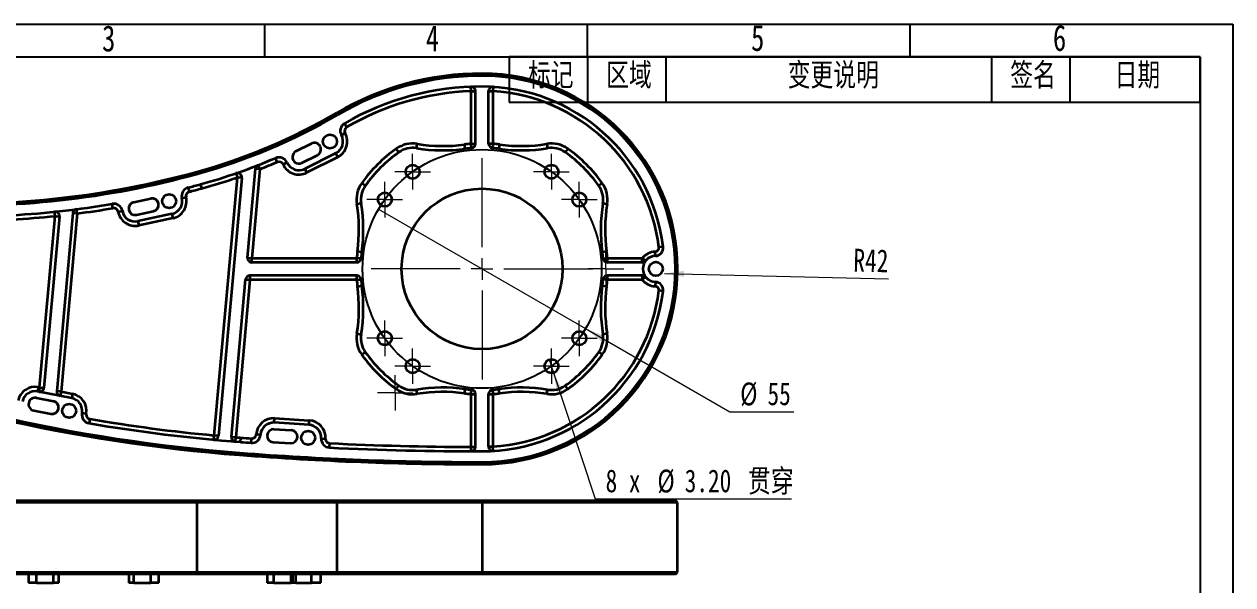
# Model space of a CAD drawing. Header units: millimetres. Extents: x 0 to 297, y 0 to 210.
# Drawn here: x 111.6 to 297, y 123.9 to 210 of the extents above; entities that cross this region are included whole.
import ezdxf

# ---------------------------------------------------------------- set-up
doc = ezdxf.new("R2010")
doc.units = ezdxf.units.MM
doc.linetypes.add('SLD-中心线', pattern=[34.29, 30.48, -1.27, 1.27, -1.27])
doc.linetypes.add('SLD-实线', pattern=[0])
for name, color, linetype in [('中心线层', 1, 'SLD-中心线'), ('尺寸线层', 83, 'SLD-实线'), ('文本', 7, 'SLD-实线')]:
    doc.layers.add(name, color=color, linetype=linetype)
doc.layers.add('粗实线层', color=7, linetype='SLD-实线', lineweight=35)
doc.styles.add('SLDTEXTSTYLE0', font='长仿宋体', dxfattribs={"bigfont": 'bigfont'})
doc.styles.add('SLDTEXTSTYLE1', font='长仿宋体')
doc.styles.add('SLDTEXTSTYLE2', font='长仿宋体')
doc.dimstyles.new('SLDDIMSTYLE5', dxfattribs={"dimtxt": 3.5, "dimasz": 3, "dimexe": 0, "dimexo": 0.0625, "dimgap": 0.875, "dimtad": 2, "dimlfac": 1.5, "dimrnd": 1e-09, "dimzin": 12, "dimdsep": 46, "dimtxsty": 'SLDTEXTSTYLE2', "dimblk1": 'NONE', "dimsah": 1, "dimcen": 0, "dimadec": 0, "dimazin": 3, "dimtfac": 1, "dimtmove": 0, "dimatfit": 3, "dimldrblk": 'NONE', "dimfxl": 0, "dimfrac": 2, "dimtolj": 1, "dimtzin": 12, "dimarcsym": 0})
doc.dimstyles.new('SLDDIMSTYLE6', dxfattribs={"dimtxt": 3.5, "dimasz": 3, "dimexe": 0, "dimexo": 0.0625, "dimgap": 0.875, "dimtad": 0, "dimtih": 1, "dimtoh": 1, "dimlfac": 1.5, "dimrnd": 1e-09, "dimzin": 4, "dimdsep": 46, "dimtxsty": 'SLDTEXTSTYLE2', "dimblk1": 'NONE', "dimsah": 1, "dimcen": 0, "dimadec": 0, "dimazin": 1, "dimtfac": 1, "dimtmove": 0, "dimatfit": 3, "dimldrblk": 'NONE', "dimfxl": 0, "dimfrac": 2, "dimtolj": 1, "dimtzin": 12, "dimarcsym": 0})
doc.dimstyles.new('SLDDIMSTYLE7', dxfattribs={"dimtxt": 3.5, "dimasz": 3, "dimexe": 0, "dimexo": 0.0625, "dimgap": 0.875, "dimtad": 2, "dimlfac": 1.5, "dimrnd": 1e-09, "dimzin": 12, "dimdsep": 46, "dimtxsty": 'SLDTEXTSTYLE2', "dimsah": 1, "dimcen": 0, "dimadec": 0, "dimazin": 3, "dimtfac": 1, "dimtofl": 0, "dimtmove": 0, "dimatfit": 3, "dimfxl": 0, "dimfrac": 2, "dimtolj": 1, "dimtzin": 12, "dimarcsym": 0})

# ---------------------------------------------------------------- blocks, each defined once
blk = doc.blocks.new('SW_TABLEANNOTATION_0')
at = {"color": 0}
for p, q in [((0, 0), (0, -7)), ((0, 0), (12, 0)), ((0, 0), (0, -7)), ((106, 0), (0, 0)), ((12, 0), (12, -7)), ((12, 0), (24, 0)), ((24, 0), (24, -7)), ((24, 0), (74, 0)), ((74, 0), (74, -7)), ((74, 0), (86, 0)), ((86, 0), (86, -7)), ((86, 0), (106, 0)), ((106, 0), (106, -7)), ((106, -7), (106, 0)), ((0, -7), (12, -7)), ((0, -7), (106, -7)), ((12, -7), (24, -7)), ((24, -7), (74, -7)), ((74, -7), (86, -7)), ((86, -7), (106, -7))]:
    blk.add_line(p, q, dxfattribs=at)
at = {"color": 0, "char_height": 3.5, "attachment_point": 1, "style": 'SLDTEXTSTYLE0'}
for s, insert in [('标记', (2.85, -1.01)), ('区域', (14.85, -1.01)), ('变更说明', (42.7, -1.01)), ('签名', (76.85, -1.01)), ('日期', (92.85, -1.01))]:
    blk.add_mtext(s, dxfattribs=dict(at, insert=insert))
blk = doc.blocks.new('_D_9')
at = {"layer": '尺寸线层', "linetype": 'SLD-实线', "lineweight": 18}
for p, q in [((165.94, 181.58), (197.69, 163.24)), ((197.69, 163.24), (219.84, 150.46)), ((219.84, 150.46), (229.64, 150.46))]:
    blk.add_line(p, q, dxfattribs=at)
blk.add_solid([(197.69, 163.24), (200.06, 161.35), (200.51, 162.13)], dxfattribs=at)
at = {"layer": '尺寸线层', "linetype": 'SLD-实线', "lineweight": 18, "char_height": 3.5, "attachment_point": 1, "style": 'SLDTEXTSTYLE2'}
for s, insert in [('%%c', (221.42, 154.97)), ('55', (225.61, 154.99))]:
    blk.add_mtext(s, dxfattribs=dict(at, insert=insert))
blk = doc.blocks.new('_None')
blk = doc.blocks.new('_D_11')
at = {"layer": '尺寸线层', "linetype": 'SLD-实线', "lineweight": 18}
for p, q in [((192.12, 158.5), (192.79, 156.47)), ((192.79, 156.47), (199.18, 137.11)), ((199.18, 137.11), (229.29, 137.11))]:
    blk.add_line(p, q, dxfattribs=at)
blk.add_solid([(192.79, 156.47), (193.31, 153.48), (194.16, 153.76)], dxfattribs=at)
at = {"layer": '尺寸线层', "linetype": 'SLD-实线', "lineweight": 18, "char_height": 3.5, "attachment_point": 1}
for s, insert, style in [('8 x ', (200.77, 141.62), 'SLDTEXTSTYLE2'), ('%%c', (208.72, 141.59), 'SLDTEXTSTYLE2'), ('3.20', (212.91, 141.62), 'SLDTEXTSTYLE2'), (' 贯穿', (220.82, 141.62), 'SLDTEXTSTYLE0')]:
    blk.add_mtext(s, dxfattribs=dict(at, insert=insert, style=style))
blk = doc.blocks.new('_D_12')
at = {"layer": '尺寸线层', "linetype": 'SLD-实线', "lineweight": 18}
blk.add_line((209.8, 171.72), (244.16, 170.88), dxfattribs=at)
blk.add_solid([(209.8, 171.72), (212.79, 171.2), (212.81, 172.1)], dxfattribs=at)
at = {"layer": '尺寸线层', "linetype": 'SLD-实线', "lineweight": 18, "insert": (238.84, 175.52), "char_height": 3.5, "attachment_point": 1, "rotation": 358.59, "style": 'SLDTEXTSTYLE2'}
blk.add_mtext('R42', dxfattribs=at)
blk = doc.blocks.new('SW_CENTERMARKSYMBOL_12')
at = {"layer": '中心线层', "color": 0, "linetype": 'SLD-中心线', "lineweight": 18}
for p, q in [((0, 3.33), (0, 17)), ((-3.33, 0), (-17, 0)), ((0, 0), (-1.67, 0)), ((0, 0), (0, 1.67)), ((0, 0), (0, -1.67)), ((0, 0), (1.67, 0)), ((3.33, 0), (17, 0)), ((0, -3.33), (0, -17))]:
    blk.add_line(p, q, dxfattribs=at)
blk = doc.blocks.new('SW_CENTERMARKSYMBOL_13')
at = {"layer": '中心线层', "color": 0, "linetype": 'SLD-中心线', "lineweight": 18}
for p, q in [((0, 1.67), (0, 2.73)), ((-1.67, 0), (-2.73, 0)), ((0, 0), (-1.67, 0)), ((0, 0), (0, 1.67)), ((0, 0), (0, -1.67)), ((0, 0), (1.67, 0)), ((1.67, 0), (2.73, 0)), ((0, -1.67), (0, -2.73))]:
    blk.add_line(p, q, dxfattribs=at)
blk = doc.blocks.new('SW_CENTERMARKSYMBOL_14')
at = {"layer": '中心线层', "color": 0, "linetype": 'SLD-中心线', "lineweight": 18}
for p, q in [((0, 1.67), (0, 2.73)), ((-1.67, 0), (-2.73, 0)), ((0, 0), (-1.67, 0)), ((0, 0), (0, 1.67)), ((0, 0), (0, -1.67)), ((0, 0), (1.67, 0)), ((1.67, 0), (2.73, 0)), ((0, -1.67), (0, -2.73))]:
    blk.add_line(p, q, dxfattribs=at)
blk = doc.blocks.new('SW_CENTERMARKSYMBOL_16')
at = {"layer": '中心线层', "color": 0, "linetype": 'SLD-中心线', "lineweight": 18}
for p, q in [((0, 1.67), (0, 2.73)), ((-1.67, 0), (-2.73, 0)), ((0, 0), (-1.67, 0)), ((0, 0), (0, 1.67)), ((0, 0), (0, -1.67)), ((0, 0), (1.67, 0)), ((1.67, 0), (2.73, 0)), ((0, -1.67), (0, -2.73))]:
    blk.add_line(p, q, dxfattribs=at)
blk = doc.blocks.new('SW_CENTERMARKSYMBOL_17')
at = {"layer": '中心线层', "color": 0, "linetype": 'SLD-中心线', "lineweight": 18}
for p, q in [((0, 1.67), (0, 2.73)), ((-1.67, 0), (-2.73, 0)), ((0, 0), (-1.67, 0)), ((0, 0), (0, 1.67)), ((0, 0), (0, -1.67)), ((0, 0), (1.67, 0)), ((1.67, 0), (2.73, 0)), ((0, -1.67), (0, -2.73))]:
    blk.add_line(p, q, dxfattribs=at)
blk = doc.blocks.new('SW_CENTERMARKSYMBOL_18')
at = {"layer": '中心线层', "color": 0, "linetype": 'SLD-中心线', "lineweight": 18}
for p, q in [((0, 1.67), (0, 2.73)), ((-1.67, 0), (-2.73, 0)), ((0, 0), (-1.67, 0)), ((0, 0), (0, 1.67)), ((0, 0), (0, -1.67)), ((0, 0), (1.67, 0)), ((1.67, 0), (2.73, 0)), ((0, -1.67), (0, -2.73))]:
    blk.add_line(p, q, dxfattribs=at)
blk = doc.blocks.new('SW_CENTERMARKSYMBOL_19')
at = {"layer": '中心线层', "color": 0, "linetype": 'SLD-中心线', "lineweight": 18}
for p, q in [((0, 1.67), (0, 2.73)), ((-1.67, 0), (-2.73, 0)), ((0, 0), (-1.67, 0)), ((0, 0), (0, 1.67)), ((0, 0), (0, -1.67)), ((0, 0), (1.67, 0)), ((1.67, 0), (2.73, 0)), ((0, -1.67), (0, -2.73))]:
    blk.add_line(p, q, dxfattribs=at)
blk = doc.blocks.new('SW_CENTERMARKSYMBOL_20')
at = {"layer": '中心线层', "color": 0, "linetype": 'SLD-中心线', "lineweight": 18}
for p, q in [((0, 1.67), (0, 2.73)), ((-1.67, 0), (-2.73, 0)), ((0, 0), (-1.67, 0)), ((0, 0), (0, 1.67)), ((0, 0), (0, -1.67)), ((0, 0), (1.67, 0)), ((1.67, 0), (2.73, 0)), ((0, -1.67), (0, -2.73))]:
    blk.add_line(p, q, dxfattribs=at)
blk = doc.blocks.new('SW_CENTERMARKSYMBOL_21')
at = {"layer": '中心线层', "color": 0, "linetype": 'SLD-中心线', "lineweight": 18}
for p, q in [((0, 1.67), (0, 2.73)), ((-1.67, 0), (-2.73, 0)), ((0, 0), (-1.67, 0)), ((0, 0), (0, 1.67)), ((0, 0), (0, -1.67)), ((0, 0), (1.67, 0)), ((1.67, 0), (2.73, 0)), ((0, -1.67), (0, -2.73))]:
    blk.add_line(p, q, dxfattribs=at)
blk = doc.blocks.new('SW_CENTERMARKSYMBOL_22')
at = {"layer": '中心线层', "color": 0, "linetype": 'SLD-中心线', "lineweight": 18}
for p, q in [((0, 1.67), (0, 2.73)), ((-1.67, 0), (-2.73, 0)), ((0, 0), (-1.67, 0)), ((0, 0), (0, 1.67)), ((0, 0), (0, -1.67)), ((0, 0), (1.67, 0)), ((1.67, 0), (2.73, 0)), ((0, -1.67), (0, -2.73))]:
    blk.add_line(p, q, dxfattribs=at)
blk = doc.blocks.new('SW_CENTERMARKSYMBOL_23')
at = {"layer": '中心线层', "color": 0, "linetype": 'SLD-中心线', "lineweight": 18}
for p, q in [((0, 1.67), (0, 2.73)), ((-1.67, 0), (-2.73, 0)), ((0, 0), (-1.67, 0)), ((0, 0), (0, 1.67)), ((0, 0), (0, -1.67)), ((0, 0), (1.67, 0)), ((1.67, 0), (2.73, 0)), ((0, -1.67), (0, -2.73))]:
    blk.add_line(p, q, dxfattribs=at)

msp = doc.modelspace()

# ---------------------------------------------------------------- linework, layer by layer
for p, q in [((0, 210), (297, 210)), ((148.5, 205), (148.5, 210)), ((198, 205), (198, 210)), ((247.5, 205), (247.5, 210)), ((297, 210), (297, 0)), ((25, 205), (292, 205)), ((292, 205), (292, 5))]:
    msp.add_line(p, q)
msp.add_circle((181.8128, 172.4104), 18.3333)
at = {"layer": '粗实线层', "linetype": 'SLD-实线', "lineweight": 35}
for p, q in [((181.8128, 202.0771), (181.8128, 202.4104)), ((180.1461, 199.7103), (180.1194, 200.3765)), ((183.5201, 200.3583), (183.4795, 199.6929)), ((180.1461, 191.6383), (180.1461, 199.7103)), ((180.1461, 199.7103), (180.8128, 199.7103)), ((180.8128, 191.6383), (180.8128, 199.7103)), ((182.8128, 191.6383), (182.8128, 199.6929)), ((182.8128, 199.6929), (183.4795, 199.6929)), ((183.4795, 199.6929), (183.4795, 191.6383)), ((159.6786, 196.0913), (159.5106, 196.3792)), ((160.8124, 193.2697), (160.2291, 192.9467)), ((153.2663, 190.472), (155.648, 191.6715)), ((171.7649, 190.9534), (171.8737, 191.6111)), ((179.2209, 190.8626), (179.1282, 191.5228)), ((180.2037, 190.9741), (180.1461, 191.6383)), ((180.1461, 191.6383), (180.8128, 191.6383)), ((183.4795, 191.6383), (182.8128, 191.6383)), ((183.4795, 191.6383), (183.4219, 190.9741)), ((184.4974, 191.5228), (184.4047, 190.8626)), ((191.752, 191.6111), (191.8607, 190.9534)), ((150.39, 188.823), (150.129, 189.4364)), ((154.166, 188.6857), (156.5476, 189.8852)), ((159.3791, 190.1916), (154.6158, 187.7926)), ((159.679, 189.5962), (154.9156, 187.1972)), ((159.679, 189.5962), (159.3791, 190.1916)), ((169.0373, 190.321), (168.6502, 190.8637)), ((194.9754, 190.8637), (194.5883, 190.321)), ((138.1511, 187.0146), (138.0622, 187.3359)), ((145.8477, 174.1368), (147.0773, 187.8037)), ((147.7412, 187.7439), (146.5117, 174.0771)), ((147.7412, 187.7439), (147.0773, 187.8037)), ((147.7412, 187.7439), (147.4992, 188.3651)), ((151.2893, 188.4735), (151.896, 188.7499)), ((154.9156, 187.1972), (154.6158, 187.7926)), ((140.7152, 146.8487), (144.2802, 186.4741)), ((144.9442, 186.4144), (141.3791, 146.789)), ((144.063, 187.1044), (144.2802, 186.4741)), ((144.9442, 186.4144), (144.2802, 186.4741)), ((163.9023, 185.1859), (163.3595, 185.573)), ((200.2661, 185.573), (199.7234, 185.1859)), ((136.7264, 184.9056), (136.895, 184.2606)), ((138.5953, 185.4082), (138.773, 184.7657)), ((125.1921, 181.7421), (125.0804, 182.3994)), ((128.3885, 182.6637), (130.9954, 183.2247)), ((135.7562, 183.2808), (136.4039, 183.4383)), ((163.2698, 182.4583), (162.6121, 182.3496)), ((201.0135, 182.3496), (200.3558, 182.4583)), ((113.9344, 154.2172), (116.3016, 180.5291)), ((116.9656, 180.4693), (114.5984, 154.1575)), ((116.3016, 180.5291), (116.2331, 181.1922)), ((116.3016, 180.5291), (116.9656, 180.4693)), ((119.0197, 180.9805), (116.5592, 153.6327)), ((119.6836, 180.9208), (117.2232, 153.573)), ((119.6836, 180.9208), (119.0197, 180.9805)), ((119.6836, 180.9208), (119.5987, 181.582)), ((125.9779, 181.1946), (126.6331, 181.3175)), ((128.8092, 180.7085), (131.4162, 181.2695)), ((134.2336, 180.8529), (129.0196, 179.7309)), ((134.3738, 180.2012), (129.1599, 179.0791)), ((134.2336, 180.8529), (134.3738, 180.2012)), ((129.0196, 179.7309), (129.1599, 179.0791)), ((163.3606, 175.0023), (162.7004, 175.095)), ((200.9252, 175.095), (200.265, 175.0023)), ((208.4045, 174.409), (208.3795, 175.0752)), ((209.6047, 175.8178), (208.943, 175.7366)), ((145.8477, 174.1368), (146.5117, 174.0771)), ((146.5117, 173.4104), (146.5117, 174.0771)), ((146.5117, 174.0771), (162.5849, 174.0771)), ((162.5849, 173.4104), (146.5117, 173.4104)), ((162.5849, 173.4104), (162.5849, 174.0771)), ((163.2491, 174.0195), (162.5849, 174.0771)), ((200.3765, 174.0195), (201.0407, 174.0771)), ((201.0407, 173.4104), (201.0407, 174.0771)), ((201.0407, 174.0771), (206.3978, 174.0771)), ((206.3978, 173.4104), (201.0407, 173.4104)), ((206.3978, 173.4104), (206.3978, 174.0771)), ((206.9182, 173.6604), (206.3978, 174.0771)), ((143.372, 146.6202), (145.5478, 170.8035)), ((146.2118, 170.7438), (144.036, 146.5605)), ((145.5478, 170.8035), (146.2118, 170.7438)), ((162.5849, 171.4104), (146.2118, 171.4104)), ((146.2118, 171.4104), (146.2118, 170.7438)), ((162.5849, 170.7438), (146.2118, 170.7438)), ((162.5849, 170.7438), (162.5849, 171.4104)), ((162.5849, 170.7438), (163.2491, 170.8013)), ((201.0407, 170.7438), (200.3765, 170.8013)), ((206.3978, 171.4104), (201.0407, 171.4104)), ((201.0407, 170.7438), (201.0407, 171.4104)), ((206.3978, 170.7438), (201.0407, 170.7438)), ((206.3978, 171.4104), (206.3978, 170.7438)), ((206.9182, 171.1604), (206.3978, 170.7438)), ((162.7004, 169.7258), (163.3606, 169.8185)), ((200.9252, 169.7258), (200.265, 169.8185)), ((208.4045, 170.4118), (208.3795, 169.7456)), ((209.6047, 169.0031), (208.943, 169.0842)), ((162.6121, 162.4713), (163.2698, 162.3625)), ((201.0135, 162.4713), (200.3558, 162.3625)), ((163.3595, 159.2478), (163.9023, 159.635)), ((200.2661, 159.2478), (199.7234, 159.635)), ((113.7583, 154.2517), (113.6301, 153.5975)), ((113.7583, 154.2517), (113.9344, 154.2172)), ((113.9344, 154.2172), (113.8062, 153.563)), ((113.9344, 154.2172), (114.5984, 154.1575)), ((168.6502, 153.9571), (169.0373, 154.4999)), ((179.1282, 153.298), (179.2209, 153.9582)), ((184.4974, 153.298), (184.4047, 153.9582)), ((194.9754, 153.9571), (194.5883, 154.4999)), ((113.4379, 152.6162), (116.0548, 152.1035)), ((118.864, 152.5722), (113.6301, 153.5975)), ((117.2232, 153.573), (116.5592, 153.6327)), ((117.2232, 153.573), (117.095, 152.9187)), ((117.2232, 153.573), (118.9921, 153.2265)), ((118.9921, 153.2265), (118.864, 152.5722)), ((171.8737, 153.2097), (171.7649, 153.8674)), ((180.1461, 153.1825), (180.2037, 153.8467)), ((180.1461, 145.08), (180.1461, 153.1825)), ((180.1461, 153.1825), (180.8128, 153.1825)), ((180.8128, 145.08), (180.8128, 153.1825)), ((182.8128, 145.1279), (182.8128, 153.1825)), ((182.8128, 153.1825), (183.4795, 153.1825)), ((183.4219, 153.8467), (183.4795, 153.1825)), ((183.4795, 153.1825), (183.4795, 145.1279)), ((191.752, 153.2097), (191.8607, 153.8674)), ((113.0534, 150.6535), (115.6703, 150.1408)), ((121.1036, 150.1351), (120.4476, 150.2537)), ((121.64, 149.3696), (121.5275, 148.7125)), ((149.9446, 148.8044), (149.9852, 149.4698)), ((155.268, 148.4794), (149.9446, 148.8044)), ((149.9852, 149.4698), (155.3086, 149.1448)), ((155.268, 148.4794), (155.3086, 149.1448)), ((140.6531, 146.1849), (140.7152, 146.8487)), ((141.3791, 146.789), (140.7152, 146.8487)), ((143.372, 146.6202), (144.036, 146.5605)), ((143.9828, 145.8959), (144.036, 146.5605)), ((144.7758, 145.8336), (144.8269, 146.4983)), ((147.8274, 146.9451), (147.1623, 146.9908)), ((149.8837, 147.8062), (152.5454, 147.6437)), ((146.4043, 145.7111), (146.4532, 146.3759)), ((149.7618, 145.8099), (152.4235, 145.6474)), ((157.1433, 146.3764), (157.809, 146.3409)), ((158.4057, 144.9784), (158.438, 145.6443)), ((180.1438, 144.4133), (180.1461, 145.08)), ((180.1461, 145.08), (180.8128, 145.08)), ((182.8128, 145.1279), (183.4795, 145.1279)), ((183.5201, 144.4625), (183.4795, 145.1279)), ((144.6479, 144.1719), (144.6223, 143.8395)), ((181.8128, 142.7438), (181.8128, 142.4104)), ((51.9997, 136.8593), (138.1511, 136.8593)), ((138.0622, 136.5259), (52.1238, 136.5259)), ((138.0622, 136.5259), (138.1511, 136.8593)), ((138.0622, 136.5259), (138.0622, 125.8593)), ((159.5106, 136.5259), (138.0622, 136.5259)), ((138.1511, 136.8593), (159.6786, 136.8593)), ((159.6786, 136.8593), (159.5106, 136.5259)), ((181.8128, 136.5259), (159.5106, 136.5259)), ((159.5106, 136.5259), (159.5106, 125.8593)), ((159.6786, 136.8593), (181.8128, 136.8593)), ((181.8128, 136.8593), (181.8128, 136.5259)), ((181.8128, 136.8593), (211.4795, 136.8593)), ((181.8128, 136.5259), (181.8128, 125.8593)), ((211.8128, 136.5259), (181.8128, 136.5259)), ((211.8128, 136.5259), (211.4795, 136.8593)), ((211.8128, 125.8593), (211.8128, 136.5259)), ((138.1511, 125.5259), (95.7015, 125.5259)), ((96.0182, 125.8593), (138.0622, 125.8593)), ((112.2456, 125.5259), (112.2456, 124.1926)), ((113.4379, 124.1926), (113.4379, 125.5259)), ((116.0548, 124.1926), (116.0548, 125.5259)), ((116.8625, 124.1926), (116.8625, 125.5259)), ((127.5988, 125.5259), (127.5988, 124.1926)), ((128.3885, 124.1926), (128.3885, 125.5259)), ((130.9954, 124.1926), (130.9954, 125.5259)), ((132.2058, 124.1926), (132.2058, 125.5259)), ((138.0622, 125.8593), (159.5106, 125.8593)), ((138.1511, 125.5259), (138.0622, 125.8593)), ((159.6786, 125.5259), (138.1511, 125.5259)), ((148.8227, 125.5259), (148.8227, 124.1926)), ((149.8837, 124.1926), (149.8837, 125.5259)), ((152.5454, 124.1926), (152.5454, 125.5259)), ((152.7161, 125.5259), (152.7161, 124.1926)), ((153.2663, 124.1926), (153.2663, 125.5259)), ((155.648, 124.1926), (155.648, 125.5259)), ((157.0978, 124.1926), (157.0978, 125.5259)), ((159.5106, 125.8593), (181.8128, 125.8593)), ((159.6786, 125.5259), (159.5106, 125.8593)), ((181.8128, 125.5259), (159.6786, 125.5259)), ((181.8128, 125.8593), (211.8128, 125.8593)), ((181.8128, 125.5259), (181.8128, 125.8593)), ((211.4795, 125.5259), (181.8128, 125.5259)), ((211.4795, 125.5259), (211.8128, 125.8593)), ((113.4379, 124.1926), (112.2456, 124.1926)), ((113.4379, 124.1926), (116.0548, 124.1926)), ((116.8625, 124.1926), (116.0548, 124.1926)), ((128.3885, 124.1926), (127.5988, 124.1926)), ((128.3885, 124.1926), (130.9954, 124.1926)), ((132.2058, 124.1926), (130.9954, 124.1926)), ((149.8837, 124.1926), (148.8227, 124.1926)), ((149.8837, 124.1926), (152.5454, 124.1926)), ((152.7161, 124.1926), (152.5454, 124.1926)), ((153.2663, 124.1926), (152.7161, 124.1926)), ((153.2663, 124.1926), (155.648, 124.1926)), ((157.0978, 124.1926), (155.648, 124.1926))]:
    msp.add_line(p, q, dxfattribs=at)
for centre, radius in [((158.4795, 191.9779), 1.0667), ((171.1666, 187.3359), 1.0667), ((192.459, 187.3359), 1.0667), ((133.8128, 182.8082), 1.0667), ((166.8874, 183.0566), 1.0667), ((181.8128, 172.4104), 12.3333), ((196.7383, 183.0566), 1.0667), ((208.4795, 172.4104), 1.0667), ((166.8874, 161.7642), 1.0667), ((196.7383, 161.7642), 1.0667), ((171.1666, 157.485), 1.0667), ((192.459, 157.485), 1.0667), ((118.4795, 150.6095), 1.0667), ((155.1461, 146.4831), 1.0667)]:
    msp.add_circle(centre, radius, dxfattribs=at)
for centre, radius, start, end in [((181.8128, 158.1606), 44.2499, 90, 120.265396), ((181.8128, 172.4104), 30, 270, 90), ((181.8128, 158.1606), 43.9165, 90, 120.265396), ((181.8128, 158.1606), 42.2499, 90, 119.992638), ((180.1461, 199.7103), 0.6667, 0, 92.297047), ((181.8128, 172.4104), 29.6667, 270, 90), ((181.8128, 172.4104), 28, 6.989696, 90), ((183.4795, 199.6929), 0.6667, 86.504186, 180), ((181.8128, 158.1606), 41.5832, 92.297047, 119.971667), ((181.8128, 172.4104), 27.3333, 6.989696, 86.504186), ((113.9888, 274.3886), 90.3201, 285.458208, 300.265396), ((113.9888, 274.3886), 90.6534, 285.458208, 300.265396), ((161.4169, 193.6044), 1.3577, 122.240799, 208.974873), ((158.4795, 191.9779), 2, 296.731428, 28.974873), ((158.4795, 191.9779), 2.6667, 296.731428, 28.974873), ((161.4169, 193.6044), 0.691, 123.148296, 208.974873), ((156.0978, 190.7784), 1, 296.731428, 116.731428), ((171.1666, 187.3359), 4.3333, 80.608964, 125.5), ((171.1666, 187.3359), 3.6667, 80.608964, 125.5), ((175.7898, 215.2895), 24, 260.608964, 277.995764), ((181.8128, 172.4104), 19.3, 94.953992, 97.995764), ((180.1461, 191.6383), 0.6667, 274.953992, 0), ((183.4795, 191.6383), 0.6667, 180, 265.046008), ((181.8128, 172.4104), 19.3, 82.004236, 85.046008), ((187.8358, 215.2895), 24, 262.004236, 279.391036), ((192.459, 187.3359), 4.3333, 54.5, 99.391036), ((192.459, 187.3359), 3.6667, 54.5, 99.391036), ((113.9888, 274.3886), 92.3201, 285.458208, 293.045818), ((150.6605, 188.1871), 1.3577, 24.487983, 113.045818), ((153.7161, 189.5789), 1, 116.731428, 296.731428), ((181.8128, 172.4104), 22.6667, 125.5, 144.5), ((181.8128, 172.4104), 22, 125.5, 144.5), ((175.7898, 215.2895), 24.6667, 260.608964, 277.995764), ((181.8128, 172.4104), 18.6333, 94.953992, 97.995764), ((181.8128, 172.4104), 18.6333, 82.004236, 85.046008), ((187.8358, 215.2895), 24.6667, 262.004236, 279.391036), ((181.8128, 172.4104), 22, 35.5, 54.5), ((181.8128, 172.4104), 22.6667, 35.5, 54.5), ((102.2122, 316.9742), 134.504, 267.36055, 285.458208), ((147.7412, 187.7439), 0.6667, 111.283428, 174.859034), ((113.9888, 274.3886), 92.9867, 291.283428, 293.045818), ((150.6605, 188.1871), 0.691, 24.487983, 113.045818), ((153.7161, 189.5789), 2.6667, 204.487983, 296.731428), ((153.7161, 189.5789), 2, 204.487983, 296.731428), ((102.2122, 316.9742), 134.8373, 267.232385, 285.458208), ((113.9888, 274.3886), 92.9867, 285.458208, 289.011683), ((144.2802, 186.4741), 0.6667, 354.859034, 109.011683), ((166.8874, 183.0566), 4.3333, 144.5, 189.391036), ((196.7383, 183.0566), 4.3333, 350.608964, 35.5), ((137.0677, 183.5997), 1.3497, 104.645873, 193.669212), ((137.0677, 183.5997), 0.6831, 104.645873, 193.669212), ((102.2122, 316.9742), 136.504, 284.645873, 285.458208), ((102.2122, 316.9742), 137.1707, 284.645873, 285.458208), ((166.8874, 183.0566), 3.6667, 144.5, 189.391036), ((196.7383, 183.0566), 3.6667, 350.608964, 35.5), ((102.2122, 316.9742), 136.504, 273.166444, 279.644109), ((102.2122, 316.9742), 137.1707, 277.317657, 279.644109), ((125.3065, 181.0687), 1.3497, 10.62077, 99.644109), ((125.3065, 181.0687), 0.6831, 10.62077, 99.644109), ((128.5988, 181.6861), 1, 102.144991, 282.144991), ((131.2058, 182.2471), 1, 282.144991, 102.144991), ((133.8128, 182.8082), 2, 282.144991, 13.669212), ((133.8128, 182.8082), 2.6667, 282.144991, 13.669212), ((138.9338, 178.4334), 24, 352.004236, 9.391036), ((138.9338, 178.4334), 24.6667, 352.004236, 9.391036), ((224.6919, 178.4334), 24.6667, 170.608964, 187.995764), ((224.6919, 178.4334), 24, 170.608964, 187.995764), ((102.2122, 316.9742), 137.1707, 273.166444, 275.89551), ((116.3016, 180.5291), 0.6667, 354.859034, 95.89551), ((119.6836, 180.9208), 0.6667, 97.317657, 174.859034), ((128.5988, 181.6861), 2.6667, 190.62077, 282.144991), ((128.5988, 181.6861), 2, 190.62077, 282.144991), ((181.8128, 172.4104), 19.3, 172.004236, 175.046008), ((181.8128, 172.4104), 18.6333, 172.004236, 175.046008), ((181.8128, 172.4104), 18.6333, 4.953992, 7.995764), ((181.8128, 172.4104), 19.3, 4.953992, 7.995764), ((208.4795, 172.4104), 2.6667, 92.149096, 141.317813), ((208.4795, 172.4104), 2, 92.149096, 267.850904), ((208.3573, 175.6648), 0.59, 272.149096, 6.989696), ((208.3573, 175.6648), 1.2567, 272.149096, 6.989696), ((146.5117, 174.0771), 0.6667, 174.859034, 270), ((162.5849, 174.0771), 0.6667, 270, 355.046008), ((201.0407, 174.0771), 0.6667, 184.953992, 270), ((206.3978, 174.0771), 0.6667, 270, 321.317813), ((146.2118, 170.7438), 0.6667, 90, 174.859034), ((162.5849, 170.7438), 0.6667, 4.953992, 90), ((181.8128, 172.4104), 19.3, 184.953992, 187.995764), ((181.8128, 172.4104), 18.6333, 184.953992, 187.995764), ((181.8128, 172.4104), 18.6333, 352.004236, 355.046008), ((201.0407, 170.7438), 0.6667, 90, 175.046008), ((181.8128, 172.4104), 19.3, 352.004236, 355.046008), ((206.3978, 170.7438), 0.6667, 38.682187, 90), ((208.4795, 172.4104), 2.6667, 218.682187, 267.850904), ((138.9338, 166.3874), 24, 350.608964, 7.995764), ((138.9338, 166.3874), 24.6667, 350.608964, 7.995764), ((181.8128, 172.4104), 28, 270, 353.010304), ((181.8128, 172.4104), 27.3333, 273.495814, 353.010304), ((224.6919, 166.3874), 24.6667, 172.004236, 189.391036), ((224.6919, 166.3874), 24, 172.004236, 189.391036), ((208.3573, 169.156), 0.59, 353.010304, 87.850904), ((208.3573, 169.156), 1.2567, 353.010304, 87.850904), ((166.8874, 161.7642), 4.3333, 170.608964, 215.5), ((166.8874, 161.7642), 3.6667, 170.608964, 215.5), ((196.7383, 161.7642), 3.6667, 324.5, 9.391036), ((196.7383, 161.7642), 4.3333, 324.5, 9.391036), ((164.1588, 397.6683), 254.5795, 248.478925, 265.598783), ((164.1588, 397.6683), 254.2462, 248.478925, 265.598783), ((181.8128, 172.4104), 22, 215.5, 234.5), ((181.8128, 172.4104), 22, 305.5, 324.5), ((181.8128, 172.4104), 22.6667, 215.5, 234.5), ((181.8128, 172.4104), 22.6667, 305.5, 324.5), ((113.2456, 151.6348), 2.6667, 78.916604, 168.080422), ((113.9344, 154.2172), 0.6667, 258.916604, 354.859034), ((171.1666, 157.485), 4.3333, 234.5, 279.391036), ((171.1666, 157.485), 3.6667, 234.5, 279.391036), ((175.7898, 129.5314), 24.6667, 82.004236, 99.391036), ((181.8128, 172.4104), 18.6333, 262.004236, 265.046008), ((181.8128, 172.4104), 18.6333, 274.953992, 277.995764), ((187.8358, 129.5314), 24.6667, 80.608964, 97.995764), ((192.459, 157.485), 4.3333, 260.608964, 305.5), ((192.459, 157.485), 3.6667, 260.608964, 305.5), ((113.2456, 151.6348), 2, 78.916604, 168.080422), ((113.2456, 151.6348), 1, 78.916604, 258.916604), ((115.8625, 151.1222), 1, 258.916604, 78.916604), ((117.2232, 153.573), 0.6667, 174.859034, 258.916604), ((118.4795, 150.6095), 2, 349.752786, 78.916604), ((118.4795, 150.6095), 2.6667, 349.752786, 78.916604), ((175.7898, 129.5314), 24, 82.004236, 99.391036), ((181.8128, 172.4104), 19.3, 262.004236, 265.046008), ((180.1461, 153.1825), 0.6667, 0, 85.046008), ((183.4795, 153.1825), 0.6667, 94.953992, 180), ((181.8128, 172.4104), 19.3, 274.953992, 277.995764), ((187.8358, 129.5314), 24, 80.608964, 97.995764), ((121.751, 150.0181), 1.3246, 169.752786, 260.282885), ((121.751, 150.0181), 0.6579, 169.752786, 260.282885), ((164.1588, 397.6683), 252.5795, 260.282885, 265.598783), ((164.1588, 397.6683), 251.9128, 260.282885, 264.660189), ((149.8227, 146.8081), 2.6667, 86.506387, 176.069887), ((149.8227, 146.8081), 2, 86.506387, 176.069887), ((155.1461, 146.4831), 2, 356.942887, 86.506387), ((155.1461, 146.4831), 2.6667, 356.942887, 86.506387), ((140.7152, 146.8487), 0.6667, 264.660189, 354.859034), ((144.036, 146.5605), 0.6667, 174.859034, 265.418341), ((164.1588, 397.6683), 251.9128, 265.418341, 265.598783), ((181.8128, 627.0391), 481.962, 265.598783, 265.792664), ((146.5018, 147.0362), 1.3287, 265.792664, 356.069887), ((146.5018, 147.0362), 0.6621, 265.792664, 356.069887), ((149.8227, 146.8081), 1, 86.506387, 266.506387), ((152.4844, 146.6456), 1, 266.506387, 86.506387), ((181.8128, 627.0391), 482.6287, 265.598783, 265.792664), ((158.4701, 146.3055), 1.3287, 176.942887, 267.22011), ((158.4701, 146.3055), 0.6621, 176.942887, 267.22011), ((181.8128, 627.0391), 482.6287, 267.22011, 270), ((181.8128, 627.0391), 481.962, 267.22011, 269.801866), ((180.1461, 145.08), 0.6667, 269.801866, 0), ((183.4795, 145.1279), 0.6667, 180, 273.495814), ((181.8128, 627.0391), 484.6287, 265.598783, 270), ((181.8128, 627.0391), 484.2954, 265.598783, 270)]:
    msp.add_arc(centre, radius, start, end, dxfattribs=at)
msp.add_open_spline([(160.6926, 194.7527), (160.6926, 194.7527), (160.7015, 194.7379), (160.7361, 194.6806), (160.7617, 194.6383), (160.8254, 194.5331), (160.864, 194.4696), (160.9474, 194.3326), (160.9936, 194.2569), (161.039, 194.1829)], degree=3, knots=[0, 0, 0, 0, 0.25, 0.25, 0.5, 0.5, 0.75, 0.75, 1, 1, 1, 1], dxfattribs=at)

# ---------------------------------------------------------------- block references
msp.add_blockref('SW_TABLEANNOTATION_0', (186, 205))
at = {"layer": '中心线层', "linetype": 'SLD-中心线', "lineweight": 18}
for name, p in [('SW_CENTERMARKSYMBOL_12', (181.8128, 172.4104)), ('SW_CENTERMARKSYMBOL_18', (171.1666, 187.3359)), ('SW_CENTERMARKSYMBOL_19', (192.459, 187.3359)), ('SW_CENTERMARKSYMBOL_17', (166.8874, 183.0566)), ('SW_CENTERMARKSYMBOL_20', (196.7383, 183.0566)), ('SW_CENTERMARKSYMBOL_14', (200.8128, 172.4104)), ('SW_CENTERMARKSYMBOL_16', (166.8874, 161.7642)), ('SW_CENTERMARKSYMBOL_22', (196.7383, 161.7642)), ('SW_CENTERMARKSYMBOL_23', (171.1666, 157.485)), ('SW_CENTERMARKSYMBOL_21', (192.459, 157.485)), ('SW_CENTERMARKSYMBOL_13', (168.4795, 153.3858))]:
    msp.add_blockref(name, p, dxfattribs=at)

# ---------------------------------------------------------------- texts
at = {"layer": '文本', "linetype": 'SLD-实线', "lineweight": 18, "char_height": 4, "attachment_point": 1, "style": 'SLDTEXTSTYLE1'}
for s, insert in [('3', (123.5176, 209.8118)), ('4', (173.1919, 209.8118)), ('5', (223.0885, 209.8869)), ('6', (269.4005, 209.8869))]:
    msp.add_mtext(s, dxfattribs=dict(at, insert=insert))

# ---------------------------------------------------------------- dimensions: what is measured, and where the dimension line sits
at = {"layer": '尺寸线层', "linetype": 'SLD-实线', "lineweight": 18}
dim = msp.add_diameter_dim_2p(p1=(165.9357, 181.5771), p2=(197.6899, 163.2438), dimstyle='SLDDIMSTYLE5', dxfattribs=at)
dim.commit()
dim.dimension.update_dxf_attribs({"geometry": '_D_9', "text_midpoint": (225.5315, 152.6737), "dimtype": 163})
dim = msp.add_radius_dim(center=(181.8128, 172.4104), mpoint=(209.8043, 171.7214), dimstyle='SLDDIMSTYLE7', dxfattribs=at)
dim.commit()
dim.dimension.update_dxf_attribs({"geometry": '_D_12', "text_midpoint": (241.4866, 170.9416), "dimtype": 164})
dim = msp.add_diameter_dim_2p(p1=(192.125, 158.498), p2=(192.7931, 156.472), text='8 x <> 贯穿', dimstyle='SLDDIMSTYLE6', dxfattribs=at)
dim.commit()
dim.dimension.update_dxf_attribs({"geometry": '_D_11', "text_midpoint": (215.0258, 139.2967), "dimtype": 163})

doc.saveas('drawing.dxf')
